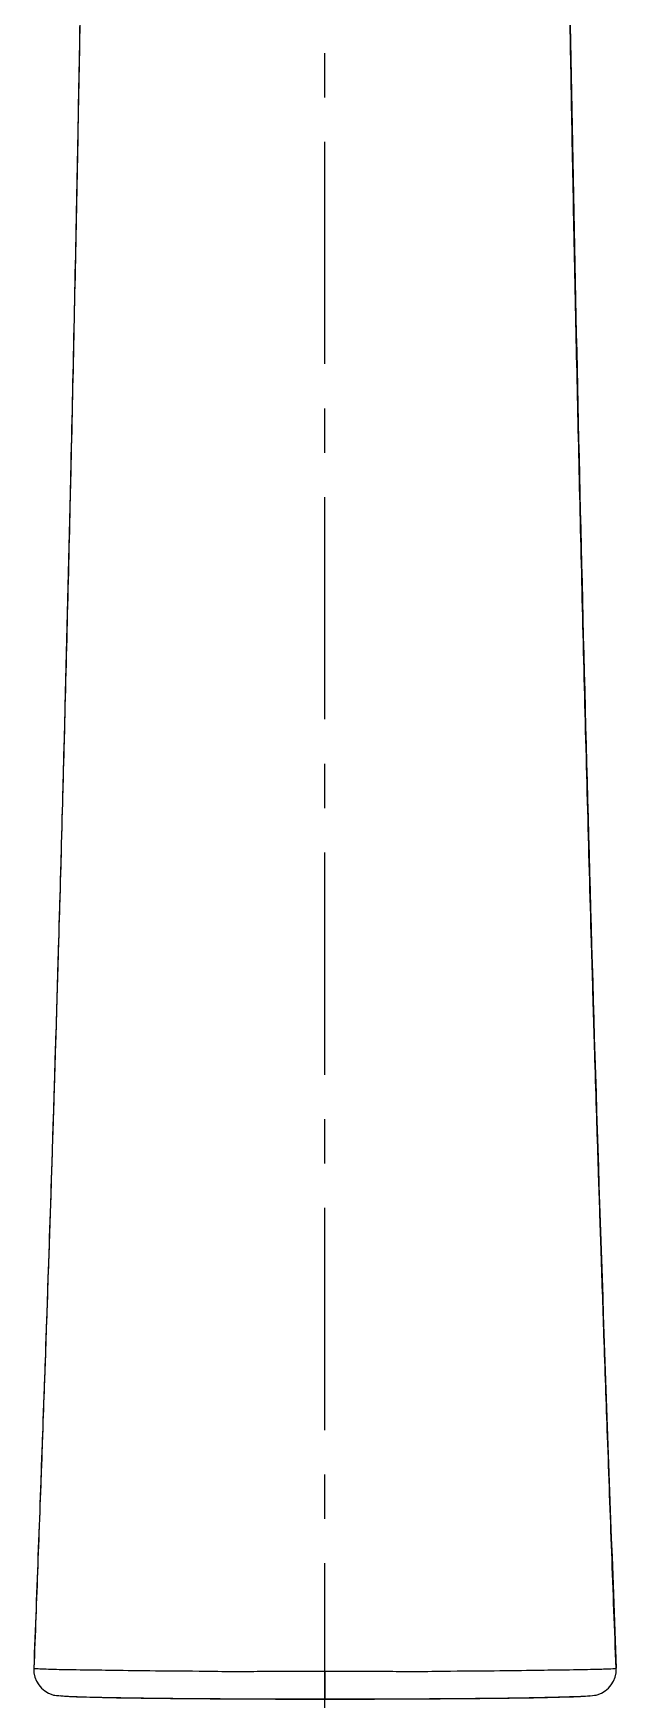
# Model space of a CAD drawing. Extents: x 1171 to 2300, y 0 to 827.
# Drawn here: x 1604.8 to 1637.6, y 387.1 to 480.9 of the extents above; entities that cross this region are included whole.
import ezdxf

# ---------------------------------------------------------------- set-up
doc = ezdxf.new("R2010")
doc.units = 0
doc.header["$LTSCALE"] = 10
doc.header["$MEASUREMENT"] = 0
doc.linetypes.add('CENTER', pattern=[2, 1.25, -0.25, 0.25, -0.25])
doc.layers.add('1', color=7, linetype='CONTINUOUS')

msp = doc.modelspace()

# ---------------------------------------------------------------- linework, layer by layer
at = {"layer": '1', "color": 1, "linetype": 'CENTER', "lineweight": -3}
msp.add_line((1621.205, 182.282), (1621.205, 566.215), dxfattribs=at)
at = {"layer": '1', "color": 7, "linetype": 'Continuous'}
for p, q in [((1604.807, 388.875), (1604.801, 388.874)), ((1637.609, 388.874), (1637.604, 388.875))]:
    msp.add_line(p, q, dxfattribs=at)
for centre, major_axis, ratio, start_param, end_param in [((1606.299, 388.817), (0.339, 1.461), 0.998873, 1.760247, 3.078028), ((1621.205, 388.624), (0, 1.5), 0.000004, 1.514132, 3.152332), ((1636.112, 388.817), (-0.339, 1.461), 0.998873, 3.205157, 4.522938)]:
    msp.add_ellipse(centre, major_axis=major_axis, ratio=ratio, start_param=start_param, end_param=end_param, dxfattribs=at)
for points, knots in [([(1607.718, 507.812), (1607.709, 506.404), (1607.678, 502.439), (1607.602, 495.235), (1607.451, 484.619), (1607.208, 471.095), (1606.894, 456.644), (1606.607, 444.981), (1606.377, 436.181), (1606.137, 427.628), (1605.785, 416.165), (1605.331, 402.874), (1604.971, 393.372), (1604.801, 388.874)], [0, 0, 0, 0, 0.04114, 0.114398, 0.202128, 0.329324, 0.467621, 0.566225, 0.617062, 0.682316, 0.773565, 0.892831, 1, 1, 1, 1]), ([(1607.702, 505.271), (1607.694, 504.256), (1607.675, 501.987), (1607.64, 498.573), (1607.6, 495.198), (1607.56, 492.116), (1607.519, 489.196), (1607.475, 486.267), (1607.427, 483.311), (1607.352, 478.874), (1607.242, 472.893), (1607.087, 465.308), (1606.919, 457.704), (1606.739, 450.121), (1606.552, 442.687), (1606.36, 435.484), (1606.203, 429.985), (1606.084, 425.951), (1605.996, 423.033), (1605.888, 419.581), (1605.759, 415.582), (1605.609, 411.067), (1605.437, 406.042), (1605.241, 400.516), (1605.03, 394.734), (1604.881, 390.796), (1604.808, 388.875)], [0, 0, 0, 0, 0.029961, 0.066537, 0.09853, 0.12594, 0.153106, 0.17966, 0.206525, 0.2337, 0.299572, 0.365841, 0.432218, 0.495649, 0.558948, 0.619591, 0.675719, 0.695502, 0.719435, 0.747804, 0.780603, 0.817823, 0.85867, 0.903758, 0.953076, 1, 1, 1, 1]), ([(1637.602, 388.875), (1637.519, 391.047), (1637.356, 395.394), (1637.129, 401.645), (1636.928, 407.356), (1636.761, 412.256), (1636.626, 416.356), (1636.512, 419.902), (1636.41, 423.173), (1636.312, 426.438), (1636.169, 431.284), (1635.99, 437.694), (1635.783, 445.616), (1635.594, 453.364), (1635.419, 460.907), (1635.264, 468.133), (1635.129, 474.972), (1635.038, 480.072), (1634.976, 483.754), (1634.934, 486.39), (1634.888, 489.475), (1634.839, 493.005), (1634.79, 496.931), (1634.744, 501.078), (1634.719, 503.874), (1634.708, 505.261)], [0, 0, 0, 0, 0.053068, 0.106225, 0.152842, 0.1929, 0.226384, 0.253585, 0.280159, 0.307049, 0.334253, 0.400178, 0.466478, 0.532857, 0.596297, 0.659604, 0.720253, 0.776356, 0.796087, 0.819949, 0.848258, 0.881011, 0.91821, 0.95907, 1, 1, 1, 1]), ([(1634.71, 505.272), (1634.759, 499.12), (1634.84, 492.681), (1635.101, 476.1), (1635.311, 465.725), (1635.812, 444.303), (1636.096, 433.383), (1636.781, 411.225), (1637.181, 400.036), (1637.609, 388.874)], [0, 0, 0, 0, 0.181839, 0.181839, 0.454559, 0.454559, 0.72728, 0.72728, 1, 1, 1, 1]), ([(1604.801, 388.874), (1604.866, 388.868), (1604.99, 388.855), (1605.451, 388.837), (1606.22, 388.814), (1607.424, 388.797), (1609.317, 388.769), (1611.583, 388.736), (1614.033, 388.725), (1616.145, 388.688), (1617.81, 388.713), (1619.446, 388.706), (1620.617, 388.708), (1621.205, 388.709)], [0, 0, 0, 0, 0.093015, 0.176086, 0.249241, 0.389891, 0.498789, 0.62386, 0.749001, 0.821378, 0.874389, 0.936919, 1, 1, 1, 1]), ([(1621.205, 388.709), (1621.792, 388.708), (1622.961, 388.706), (1624.595, 388.713), (1626.258, 388.688), (1628.366, 388.725), (1630.812, 388.736), (1633.076, 388.769), (1634.972, 388.797), (1636.322, 388.817), (1637.289, 388.847), (1637.496, 388.865), (1637.609, 388.874)], [0, 0, 0, 0, 0.062942, 0.125399, 0.178434, 0.250566, 0.375485, 0.50035, 0.6089, 0.749426, 0.863477, 1, 1, 1, 1]), ([(1605.868, 387.38), (1605.926, 387.365), (1606.137, 387.339), (1606.695, 387.304), (1607.372, 387.276), (1608.077, 387.254), (1608.751, 387.239), (1609.449, 387.226), (1610.308, 387.213), (1611.497, 387.197), (1612.95, 387.182), (1614.642, 387.169), (1616.518, 387.159), (1618.746, 387.151), (1620.347, 387.149), (1621.205, 387.149)], [0, 0, 0, 0, 0.10819, 0.202898, 0.283916, 0.35125, 0.404975, 0.449949, 0.506512, 0.57701, 0.661415, 0.734099, 0.814802, 0.903026, 1, 1, 1, 1]), ([(1621.205, 387.124), (1619.039, 387.124), (1616.926, 387.131), (1613.229, 387.154), (1611.642, 387.17), (1607.814, 387.225), (1606.498, 387.271), (1606.299, 387.317)], [0, 0, 0, 0, 0.25, 0.25, 0.5, 0.5, 1, 1, 1, 1]), ([(1621.205, 387.149), (1621.944, 387.149), (1623.322, 387.15), (1625.241, 387.156), (1626.867, 387.164), (1628.336, 387.173), (1629.604, 387.184), (1630.67, 387.195), (1631.588, 387.206), (1632.519, 387.22), (1633.532, 387.239), (1634.557, 387.265), (1635.492, 387.297), (1636.222, 387.335), (1636.48, 387.364), (1636.542, 387.38)], [0, 0, 0, 0, 0.08375, 0.158987, 0.226608, 0.286803, 0.354754, 0.409012, 0.454162, 0.510627, 0.580809, 0.664747, 0.762607, 0.874452, 1, 1, 1, 1]), ([(1636.112, 387.317), (1636.012, 387.294), (1635.636, 387.271), (1634.294, 387.228), (1633.332, 387.207), (1630.79, 387.17), (1629.211, 387.154), (1625.483, 387.131), (1623.372, 387.124), (1621.205, 387.124)], [0, 0, 0, 0, 0.25, 0.25, 0.5, 0.5, 0.75, 0.75, 1, 1, 1, 1])]:
    msp.add_open_spline(points, degree=3, knots=knots, dxfattribs=at)

doc.saveas('drawing.dxf')
